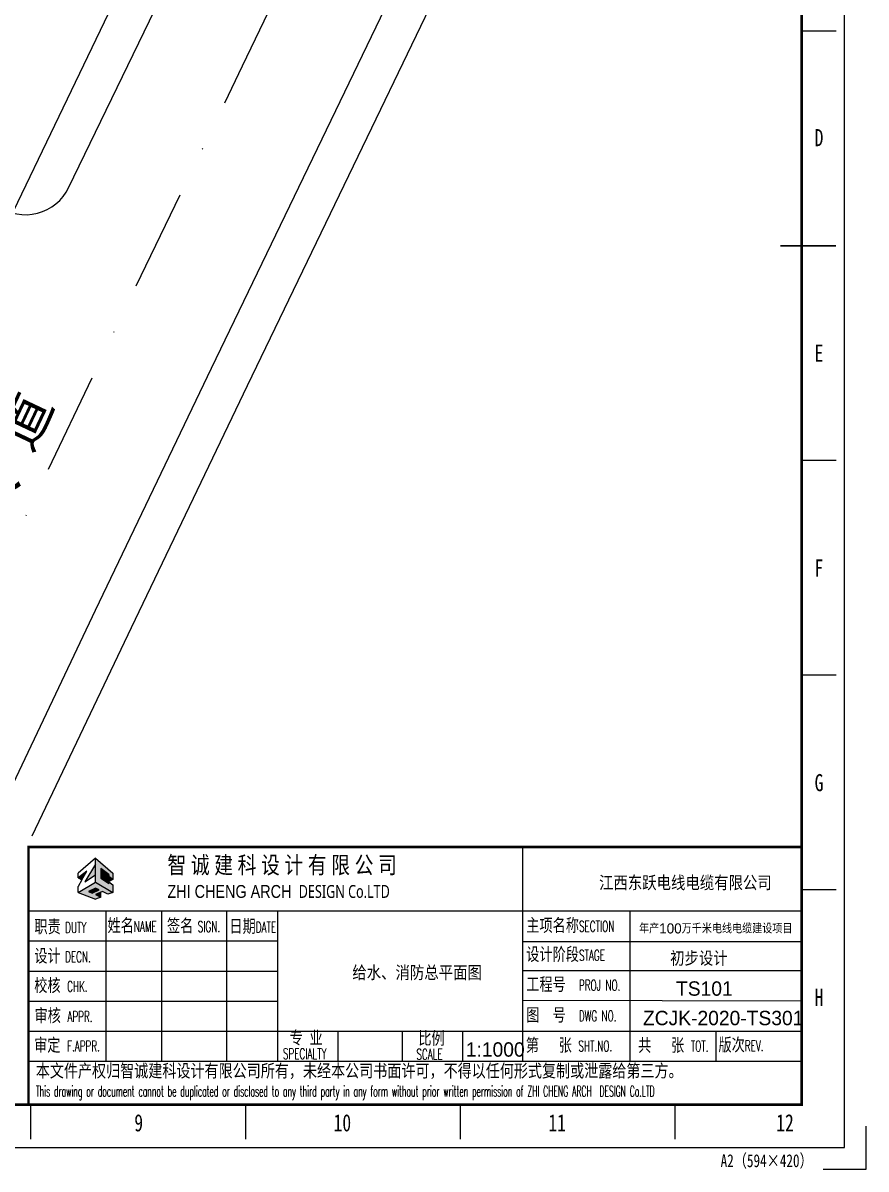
# Model space of a CAD drawing. Header units: inches. Extents: x 586089 to 586414, y 3136162 to 3136934.
# Drawn here: x 586308.6 to 586414.4, y 3136161.6 to 3136305.4 of the extents above; entities that cross this region are included whole.
import ezdxf

# ---------------------------------------------------------------- set-up
doc = ezdxf.new("R2010")
doc.units = ezdxf.units.IN
doc.header["$MEASUREMENT"] = 0
doc.linetypes.add('DASHDOT', pattern=[25.4, 12.7, -6.35, 0, -6.35])
for name, color, linetype in [('00工业用地边界', 7, 'Continuous'), ('L-路名', 7, 'Continuous'), ('RD-中线', 1, 'DASHDOT'), ('RD-侧石线', 5, 'Continuous'), ('RD-红线', 7, 'Continuous'), ('图标', 4, 'Continuous'), ('辅助水', 52, 'Continuous')]:
    doc.layers.add(name, color=color, linetype=linetype)
doc.styles.add('0总图替换X', font='ZSM.shx', dxfattribs={"bigfont": 'HZTXT.shx'})
doc.styles.add('图框字体', font='simhei.ttf')
doc.styles.add('宋体', font='')
doc.styles.get('宋体').set_extended_font_data('SimSun')

# ---------------------------------------------------------------- blocks, each defined once
blk = doc.blocks.new('图角框')
at = {"layer": '图标'}
for color, points in [(253, [(-163.17, 52.71), (-163.17, 55.02), (-161.31, 53.56), (-161.31, 53.16), (-160.34, 52.42), (-160.34, 53.91), (-164.38, 57.37), (-164.38, 51.77), (-160.34, 49.43), (-160.34, 51.21), (-161.31, 51.87), (-161.31, 51.48)]), (0, [(-166.41, 54.38), (-168.43, 52.79), (-167.57, 52.34)]), (0, [(-164.38, 55.97), (-166.87, 51.86), (-164.38, 53.52)]), (251, [(-161.31, 53.16), (-161.31, 53.56), (-162.96, 52.57), (-162.67, 52.38)]), (0, [(-161.31, 51.87), (-161.65, 51.7), (-161.31, 51.48)]), (250, [(-165.2, 50.02), (-166.02, 49.61), (-165.2, 49.25), (-165.2, 49.25)]), (0, [(-165.2, 49.25), (-163.57, 50.03), (-164.38, 50.44), (-165.2, 50.02)]), (250, [(-163.13, 49.44), (-164.38, 48.9), (-163.13, 48.35)])]:
    blk.add_hatch(color=color, dxfattribs=at).paths.add_polyline_path(points)
h = blk.add_hatch(color=0, dxfattribs=at)
h.paths.add_polyline_path([(-161.31, 53.56), (-163.17, 55.02), (-163.17, 52.71), (-162.96, 52.57)])
h.paths.add_polyline_path([(-162.67, 52.38), (-161.69, 51.73), (-160.34, 52.42), (-161.31, 53.16)])
h = blk.add_hatch(color=251, dxfattribs=at)
h.paths.add_polyline_path([(-164.38, 51.77), (-168.43, 49.43), (-164.38, 47.87), (-163.13, 48.35), (-164.38, 48.9), (-162.75, 49.61), (-161.52, 48.98), (-160.34, 49.43)])
h.paths.add_polyline_path([(-163.57, 50.03), (-165.2, 49.25), (-166.02, 49.61), (-164.38, 50.44)], flags=16)
for p, q in [((-65.01, 60), (-65.01, 10.01)), ((0, 45.05), (-180, 45.05)), ((-161.97, 45.05), (-161.97, 10.01)), ((-148.94, 10.01), (-148.94, 45.05)), ((-133.93, 45.05), (-133.93, 10.01)), ((-121.99, 45.05), (-121.99, 10.01)), ((-39.98, 45.05), (-39.98, 10.01)), ((-121.99, 38.05), (-180, 38.05)), ((0, 37.93), (-65.01, 37.93)), ((-121.99, 30.99), (-180, 30.99)), ((0, 31.19), (-65.01, 31.19)), ((0, 24.13), (-65.01, 24.26)), ((-121.99, 24), (-180, 24)), ((0, 17.07), (-180, 17.07)), ((-108, 17.01), (-108, 10.01)), ((-92.98, 17.01), (-92.98, 10.01)), ((-78.99, 17.01), (-78.99, 10.01)), ((-20.02, 17.07), (-20.02, 10.01)), ((0, 10.01), (-180, 10.01))]:
    blk.add_line(p, q)
at = {"color": 250}
for p, q in [((-164.38, 57.37), (-168.43, 53.91)), ((-164.38, 51.77), (-164.38, 57.37)), ((-164.38, 57.37), (-160.34, 53.91)), ((-168.43, 52.79), (-168.43, 53.91)), ((-161.31, 53.56), (-163.17, 55.02)), ((-163.17, 55.02), (-163.17, 52.71)), ((-161.31, 53.56), (-162.96, 52.57)), ((-161.31, 53.56), (-161.31, 53.16)), ((-160.34, 53.91), (-160.34, 52.42)), ((-167.57, 52.34), (-168.43, 50.83)), ((-168.43, 49.43), (-164.38, 51.77)), ((-168.43, 49.43), (-168.43, 50.83)), ((-164.38, 51.77), (-160.34, 49.43)), ((-163.17, 52.71), (-161.31, 51.48)), ((-161.31, 53.16), (-162.67, 52.38)), ((-160.34, 52.42), (-161.69, 51.73)), ((-161.31, 51.87), (-161.65, 51.7)), ((-160.34, 52.42), (-161.31, 53.16)), ((-161.31, 51.87), (-160.34, 51.21)), ((-161.31, 51.87), (-161.31, 51.48)), ((-160.34, 52.42), (-160.34, 52.42)), ((-160.34, 51.21), (-160.34, 49.43)), ((-168.43, 49.43), (-164.38, 47.87)), ((-164.38, 50.44), (-166.02, 49.61)), ((-166.02, 49.61), (-165.2, 49.25)), ((-165.2, 49.25), (-163.57, 50.03)), ((-165.2, 49.25), (-165.2, 50.02)), ((-163.57, 50.03), (-164.38, 50.44)), ((-162.75, 49.61), (-164.38, 48.9)), ((-164.38, 48.9), (-163.13, 48.35)), ((-163.13, 48.35), (-164.38, 47.87)), ((-163.13, 48.35), (-163.13, 49.44)), ((-161.52, 48.98), (-162.75, 49.61)), ((-160.34, 49.43), (-161.52, 48.98))]:
    blk.add_line(p, q, dxfattribs=at)
at = {"const_width": 0.6}
blk.add_lwpolyline([(-180, 60), (0, 60), (0, 0), (-180, 0)], close=True, dxfattribs=at)
at = {"color": 250}
for points in [[(-167.57, 52.34), (-166.41, 54.38), (-168.43, 52.79), (-167.57, 52.34)], [(-164.38, 55.97), (-166.87, 51.86), (-164.38, 53.52)]]:
    blk.add_lwpolyline(points, dxfattribs=at)
blk.add_lwpolyline([(-165.2, 50.03), (-166.02, 49.61), (-165.2, 49.25)], close=True, dxfattribs=at)
at = {"attachment_point": 1, "style": '图框字体'}
for s, insert, char_height, width in [('{\\fMicrosoft YaHei|b0|i0|c134|p34;\\W0.8;智 诚 建 科 设 计 有 限 公 司\\P\\fSwis721 BT|b0|i0|c0|p34;\\H0.75x;ZHI CHENG ARCH \\fMicrosoft YaHei|b0|i0|c134|p34;\\W0.75; DESIGN Co.LTD}', (-147.65, 57.81), 4, 80.7696), ('{\\fFangSong|b0|i0|c134|p49;\\W0.75;职责\\Fromans|c134;\\H0.83333x;\\W0.6; DUTY}', (-178.62, 42.98), 3, 14.1204), ('{\\fFangSong|b0|i0|c134|p49;\\W0.75;姓名\\Fromans|c134;\\H0.83333x;\\W0.6;NAME}', (-161.6, 43.25), 3, 12.3126), ('{\\fFangSong|b0|i0|c134|p49;\\W0.75;签名\\Fromans|c134;\\H0.83333x;\\W0.6; SIGN.}', (-147.76, 43.19), 3, 13.5069), ('{\\fFangSong|b0|i0|c134|p49;\\W0.75;日期\\Fromans|c134;\\H0.83333x;\\W0.6;DATE}', (-133.23, 43.06), 3, 11.7275), ('{\\fFangSong|b0|i0|c134|p49;\\W0.75;主项名称\\Fromans|c134;\\H0.83333x;\\W0.6;SECTION}', (-64.12, 43.28), 3, 32.7737), ('{\\fFangSong|b0|i0|c134|p49;\\W0.75;设计\\Fromans|c134;\\H0.83333x;\\W0.6; DECN.}', (-178.64, 36.17), 3, 15.1709), ('{\\fFangSong|b0|i0|c134|p49;\\W0.75;设计阶段\\Fromans|c134;\\H0.83333x;\\W0.6;STAGE}', (-64.12, 36.54), 3, 32.7737), ('{\\fFangSong|b0|i0|c134|p49;\\W0.75;校核 \\Fromans|c134;\\H0.83333x;\\W0.6;CHK.}', (-178.66, 29.29), 3, 15.1011), ('{\\fFangSong|b0|i0|c134|p49;\\W0.75;工程号  \\Fromans|c134;\\H0.83333x;\\W0.6;PROJ NO.}', (-64.12, 29.56), 3, 32.7737), ('{\\fFangSong|b0|i0|c134|p49;\\W0.75;审核 \\Fromans|c134;\\H0.83333x;\\W0.6;APPR.}', (-178.6, 22.28), 3, 15.1004), ('{\\fFangSong|b0|i0|c134|p49;\\W0.75;图  号  \\Fromans|c134;\\H0.83333x;\\W0.6;DWG NO.}', (-64.12, 22.42), 3, 32.7737), ('{\\fFangSong|b0|i0|c134|p49;\\W0.75;审定 \\Fromans|c134;\\H0.83333x;\\W0.6;F.APPR.}', (-178.69, 15.39), 3, 16.7268), ('{\\fFangSong|b0|i0|c134|p49;\\W0.75;第   张 \\Fromans|c134;\\H0.83333x;\\W0.6;SHT.NO.}', (-64.22, 15.38), 3, 21.5167), ('{\\fFangSong|b0|i0|c134|p49;\\W0.75;共   张 \\Fromans|c134;\\H0.83333x;\\W0.6;TOT.}', (-38.07, 15.37), 3, 18.7702), ('{\\fFangSong|b0|i0|c134|p49;\\W0.75;版次\\Fromans|c134;\\H0.83333x;\\W0.6;REV.}', (-19.37, 15.47), 3, 13.6077), ('{\\fFangSong|b0|i0|c134|p49;\\W0.8;本文件产权\\fFangSong_GB2312|b0|i0|c134|p49;归智诚建科设计有限公司所\\fFangSong|b0|i0|c134|p49;有，未经本公司书面许可，不得以任何形式复制或泄露给第三方。\\P\\Fromans|c134;\\H0.83333x;\\W0.52;This drawing or document cannot be duplicated or disclosed to any third party in any form without prior written permission of \\Fromans|c0;ZHI CHENG ARCH \\Fromans|c134; DESIGN Co.LTD\\P\\H1.0634x; }', (-178.3, 9.39), 3, 189.5186)]:
    blk.add_mtext(s, dxfattribs=dict(at, insert=insert, char_height=char_height, width=width))
at = {"char_height": 3, "attachment_point": 1, "line_spacing_factor": 0.8, "style": '图框字体'}
for s, insert, width in [('{\\fFangSong|b0|i0|c134|p49;\\W1.0722; \\W0.75;专 业\\P\\Fromans|c134;\\H0.83333x;\\W0.29166; \\W0.6;SPECIALTY}', (-121.38, 17.11), 12.4582), ('{\\fFangSong|b0|i0|c134|p49;\\W0.47578; \\W0.75;比例\\P\\Fromans|c134;\\H0.83333x;\\W0.2479; \\W0.6;SCALE}', (-90.21, 17), 7.6681)]:
    blk.add_mtext(s, dxfattribs=dict(at, insert=insert, width=width))
blk = doc.blocks.new('A2-H')
at = {"color": 0}
for p, q in [((592, 260), (583.96, 260)), ((592, 160), (584, 160)), ((592, 110), (584, 110)), ((592, 60), (584, 60)), ((404.5, 10), (404.5, 2)), ((454.5, 10), (454.5, 2)), ((504.5, 10), (504.5, 2)), ((554.5, 10), (554.5, 2))]:
    blk.add_line(p, q, dxfattribs=at)
blk.add_lwpolyline([(0, 0), (594, 0), (594, 420), (0, 420)], close=True, dxfattribs=at)
at = {"color": 0, "const_width": 0.6}
blk.add_lwpolyline([(25, 10), (584, 10), (584, 410), (25, 410)], close=True, dxfattribs=at)
at = {"color": 0, "const_width": 0.4}
blk.add_lwpolyline([(592, 210), (579, 210)], dxfattribs=at)
at = {"color": 0}
blk.add_lwpolyline([(589, -5), (599, -5), (599, 5)], dxfattribs=at)
blk.add_blockref('图角框', (584, 10), dxfattribs=at)
at = {"style": '图框字体', "width": 0.75}
for s, p in [('D', (587.01, 233.17)), ('E', (587.01, 182.98)), ('F', (587.01, 132.98)), ('G', (587.01, 82.98)), ('H', (587.01, 32.98)), ('9', (428.64, 3.78)), ('10', (475.03, 3.78)), ('11', (525.03, 3.78)), ('12', (578.08, 3.78))]:
    blk.add_text(s, height=4, dxfattribs=at).set_placement(p)
at = {"insert": (565.13, -1.55), "char_height": 3, "width": 23.1081, "attachment_point": 1, "style": '图框字体'}
blk.add_mtext('{\\fFangSong|b0|i0|c134|p49;\\W0.75;A2（594×420）}', dxfattribs=at)
blk = doc.blocks.new('fdas5fa4a5d44da4d5asdqweqe')
at = {"layer": '00工业用地边界', "color": 0, "ltscale": 2, "flags": 128}
blk.add_lwpolyline([(-716.21, 69.12), (-595.66, 69.12, 0.464746), (-589.75, 76.13), (-593.67, 99.07), (-601.19, 142.41), (-604.49, 161.33)], format="xyb", dxfattribs=at)
at = {"layer": '00工业用地边界', "color": 0, "ltscale": 2}
blk.add_lwpolyline([(-580.44, -6.81), (-609.01, 158.16)], dxfattribs=at)
at = {"layer": 'RD-中线', "color": 0, "flags": 128}
blk.add_lwpolyline([(-562.5, -4.33), (-563.13, -0.63), (-569.02, 32.66), (-574.8, 65.88), (-580.86, 101.27), (-588.38, 144.64), (-592.59, 168.77)], dxfattribs=at)
at = {"layer": 'RD-侧石线', "color": 0, "ltscale": 0.5, "flags": 128}
blk.add_lwpolyline([(-550.76, 4.04), (-556.21, 34.9), (-561.99, 68.09), (-568.05, 103.48), (-575.12, 144.26)], dxfattribs=at)
at = {"layer": 'RD-红线', "color": 0, "linetype": 'ByBlock'}
blk.add_lwpolyline([(-546.25, 7.26), (-551.29, 35.77), (-557.07, 68.94), (-563.12, 104.33), (-568.41, 134.86)], dxfattribs=at)
at = {"layer": 'L-路名', "color": 0, "insert": (-573.69, 15.06), "char_height": 16, "attachment_point": 1, "rotation": 100.1306, "style": '宋体'}
blk.add_mtext('{\\H0.3125x;发 展 大 道}', dxfattribs=at)
blk = doc.blocks.new('A$C0BCC5F4B')
at = {"color": 8, "rotation": 324.5098302734025}
blk.add_blockref('fdas5fa4a5d44da4d5asdqweqe', (613.4, -396.26), dxfattribs=at)
blk = doc.blocks.new('A$C572F427A')
at = {"layer": '辅助水'}
blk.add_blockref('A$C0BCC5F4B', (-7.69, 89.22), dxfattribs=at)

msp = doc.modelspace()

# ---------------------------------------------------------------- block references
at = {"color": 0, "xscale": 0.5389999999999999, "yscale": 0.5389999999999999, "zscale": 0.5389999999999999}
msp.add_blockref('A2-H', (586091.52, 3136164.27), dxfattribs=at)
at = {"layer": '00工业用地边界', "ltscale": 2}
msp.add_blockref('A$C572F427A', (586144.59, 3136187.41), dxfattribs=at)

# ---------------------------------------------------------------- texts
at = {"color": 2, "style": '0总图替换X'}
for s, height, p in [('江西东跃电线电缆有限公司', 1.8059, (586380.87, 3136196.56)), ('年产100万千米电线电缆建设项目', 1.2641, (586385.89, 3136191.15)), ('初步设计', 1.806, (586389.79, 3136187.08)), ('给水、消防总平面图', 1.806, (586349.91, 3136185.28)), ('TS101', 1.806, (586390.53, 3136183.33)), ('ZCJK-2020-TS301', 1.8059, (586386.38, 3136179.63)), ('1:1000', 1.806, (586364.15, 3136175.68))]:
    msp.add_text(s, height=height, dxfattribs=at).set_placement(p)

doc.saveas('drawing.dxf')
